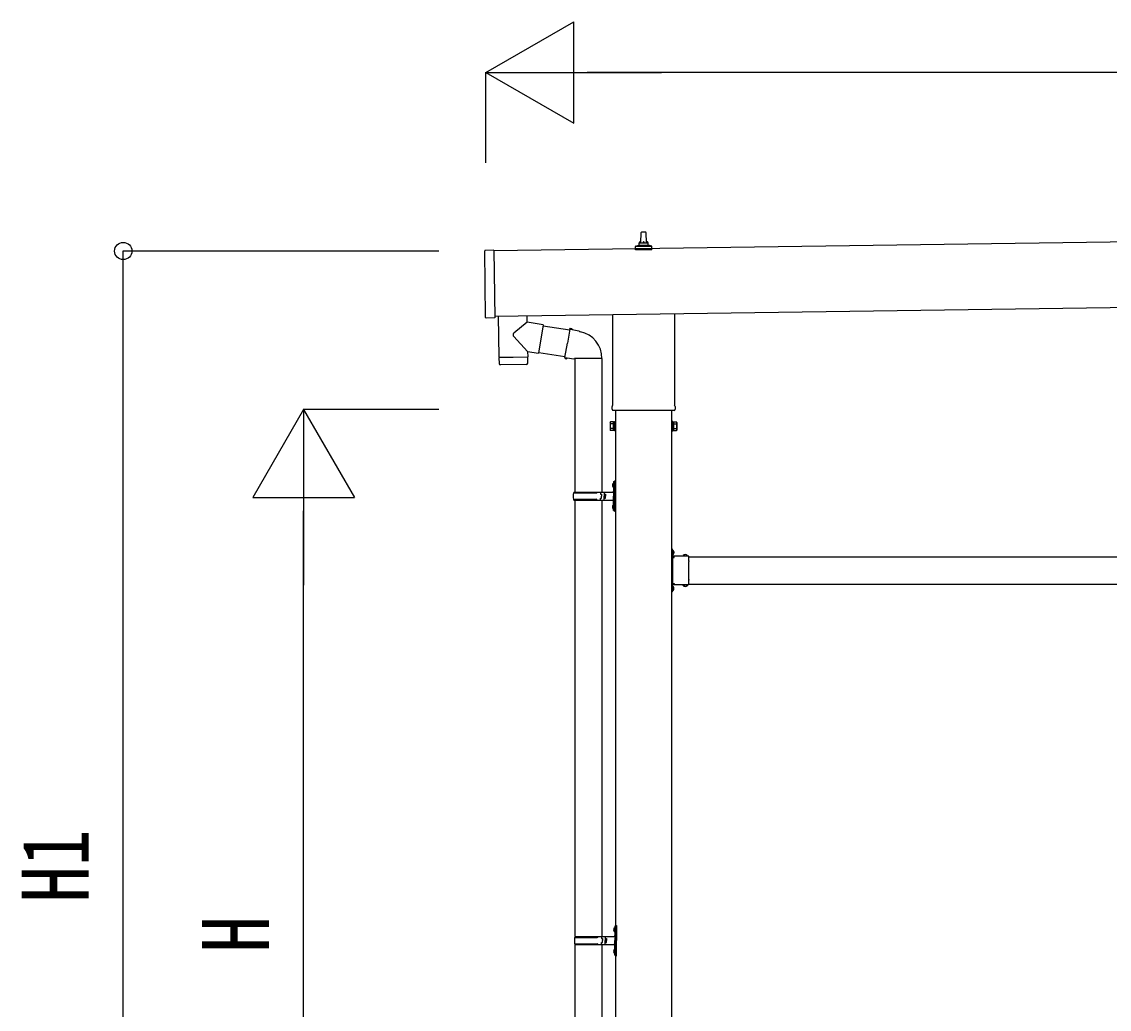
# Model space of a CAD drawing. Units: millimetres, scale not verified. Extents: x -18922 to 18922, y -13365 to 13365.
# Drawn here: x -4775 to -2364, y -2548 to -359 of the extents above; entities that cross this region are included whole.
import ezdxf
from ezdxf.enums import TextEntityAlignment as Align

# ---------------------------------------------------------------- set-up
doc = ezdxf.new("R2010")
doc.units = ezdxf.units.MM
doc.header["$LTSCALE"] = 50
for name, color, linetype in [('0-5_YKK_13', 4, 'Continuous'), ('0-6_YKK_A1', 4, 'Continuous'), ('0-7_YKK_D', 6, 'Continuous')]:
    doc.layers.add(name, color=color, linetype=linetype)
doc.styles.add('ＭＳ ゴシック', font='')
doc.styles.get('ＭＳ ゴシック').set_extended_font_data('MS Gothic')

msp = doc.modelspace()

# ---------------------------------------------------------------- linework, layer by layer
at = {"layer": '0-5_YKK_13'}
for p, q in [((-3402.45, -849.24), (-3401.73, -825.71)), ((-3400.73, -824.74), (-3392.18, -824.74)), ((-3391.18, -825.71), (-3390.45, -849.24)), ((-3746.65, -1014.68), (-3748.76, -866.7)), ((-3728.78, -865.41), (-3747.78, -865.69)), ((-3414.7, -864.74), (-3414.7, -857.03)), ((-3378.2, -864.74), (-3414.7, -864.74)), ((-3414.32, -856.24), (-3378.59, -856.24)), ((-3413.94, -856.05), (-3407.22, -854.42)), ((-3406.84, -854.24), (-3386.07, -854.24)), ((-3406.45, -853.45), (-3406.45, -849.24)), ((-3405.45, -849.24), (-3387.45, -849.24)), ((-3386.45, -853.45), (-3386.45, -849.24)), ((-3378.97, -856.05), (-3385.69, -854.42)), ((-3378.2, -864.74), (-3378.2, -857.03)), ((-3654.51, -1025.09), (-3654.71, -1010.79)), ((-3464.75, -1208.73), (-3464.75, -1008.08)), ((-3328.15, -1006.12), (-3328.15, -1208.73)), ((-3654.51, -1025.09), (-3684.28, -1049.33)), ((-3619.01, -1030.83), (-3654.51, -1025.09)), ((-3619.01, -1030.83), (-3629.17, -1093.71)), ((-3619.3, -1032.65), (-3560.32, -1042.04)), ((-3653.58, -1089.77), (-3684.45, -1056.66)), ((-3560, -1040.23), (-3565.53, -1071.59)), ((-3560, -1040.23), (-3558.86, -1038.24)), ((-3558.86, -1038.24), (-3555.3, -1038.87)), ((-3555.3, -1038.87), (-3554.88, -1041.22)), ((-3540.37, -1044.04), (-3538.68, -1045.67)), ((-3538.68, -1045.67), (-3536.57, -1046.12)), ((-3571.06, -1102.96), (-3565.53, -1071.59)), ((-3717.39, -1103.69), (-3716.98, -1116.74)), ((-3712.9, -1102.63), (-3712.87, -1103.63)), ((-3657.91, -1101.84), (-3657.91, -1102.84)), ((-3653.58, -1089.77), (-3629.17, -1093.71)), ((-3653.58, -1089.77), (-3653.41, -1101.78)), ((-3628.88, -1091.89), (-3570.74, -1101.14)), ((-3571.06, -1102.96), (-3570.67, -1105.21)), ((-3571.06, -1102.96), (-3565.91, -1103.77)), ((-3570.67, -1105.21), (-3567.11, -1105.84)), ((-3567.11, -1105.84), (-3565.91, -1103.77)), ((-3565.91, -1103.77), (-3551.31, -1106.09)), ((-3551.31, -1106.09), (-3549.1, -1105.1)), ((-3488.81, -1105.5), (-3549.99, -1105.5)), ((-3548.95, -1105.5), (-3548.95, -1401.51)), ((-3488.95, -1105.5), (-3488.95, -1401.51)), ((-3656.39, -1118.82), (-3713.93, -1119.65)), ((-3466.45, -1217.5), (-3466.45, -1212)), ((-3328.52, -1221), (-3464.39, -1221)), ((-3326.45, -1212), (-3326.45, -1217.5)), ((-3470.45, -1247), (-3469.69, -1245.69)), ((-3470.45, -1247), (-3470.45, -1264)), ((-3463.45, -1250.59), (-3469.69, -1250.59)), ((-3329.45, -1250.59), (-3323.21, -1250.59)), ((-3322.45, -1247), (-3323.21, -1245.69)), ((-3322.45, -1247), (-3322.45, -1264)), ((-3470.45, -1264), (-3469.69, -1265.31)), ((-3463.45, -1260.41), (-3469.69, -1260.41)), ((-3463.45, -1265.31), (-3469.69, -1265.31)), ((-3460.95, -1264.7), (-3463.45, -1264.7)), ((-3331.95, -1264.7), (-3329.45, -1264.7)), ((-3329.45, -1260.41), (-3323.21, -1260.41)), ((-3329.45, -1265.31), (-3323.21, -1265.31)), ((-3322.45, -1264), (-3323.21, -1265.31)), ((-3465.26, -1384.36), (-3463.21, -1385.36)), ((-3463.99, -1382.36), (-3463.35, -1382.36)), ((-3463.99, -1382.36), (-3463.99, -1390.66)), ((-3463.99, -1390.66), (-3463.35, -1390.66)), ((-3463.35, -1382.36), (-3463.35, -1390.66)), ((-3463.35, -1382.36), (-3462.95, -1382.76)), ((-3463.35, -1390.66), (-3462.95, -1390.26)), ((-3463.21, -1385.36), (-3462.6, -1386.51)), ((-3462.95, -1378.51), (-3459.95, -1377.01)), ((-3462.95, -1378.51), (-3462.95, -1410.51)), ((-3462.95, -1382.76), (-3462.95, -1390.26)), ((-3459.95, -1377.01), (-3459.95, -1410.51)), ((-3459.95, -1377.01), (-3458.95, -1377.01)), ((-3458.95, -1377.01), (-3458.95, -1410.51)), ((-3551.95, -1403.51), (-3501.62, -1403.51)), ((-3551.95, -1417.51), (-3501.62, -1417.51)), ((-3550.95, -1401.51), (-3464.95, -1401.51)), ((-3550.95, -1401.51), (-3550.95, -1403.51)), ((-3550.95, -1419.51), (-3550.95, -1417.51)), ((-3550.95, -1419.51), (-3464.95, -1419.51)), ((-3548.95, -1419.51), (-3548.95, -2387)), ((-3491.95, -1401.51), (-3491.95, -1406.01)), ((-3491.95, -1406.01), (-3489.95, -1406.01)), ((-3491.95, -1419.51), (-3491.95, -1415.01)), ((-3491.95, -1415.01), (-3489.95, -1415.01)), ((-3489.95, -1406.01), (-3489.95, -1410.51)), ((-3489.95, -1415.01), (-3489.95, -1410.51)), ((-3488.95, -1419.51), (-3488.95, -2387)), ((-3488.95, -1419.51), (-3488.95, -1552.98)), ((-3483.95, -1401.51), (-3483.95, -1410.51)), ((-3483.95, -1406.01), (-3480.95, -1406.01)), ((-3483.95, -1419.51), (-3483.95, -1410.51)), ((-3483.95, -1415.01), (-3480.95, -1415.01)), ((-3480.95, -1406.01), (-3480.95, -1410.51)), ((-3480.95, -1415.01), (-3480.95, -1410.51)), ((-3462.95, -1442.51), (-3462.95, -1410.51)), ((-3459.95, -1444.01), (-3459.95, -1410.51)), ((-3458.95, -1444.01), (-3458.95, -1410.51)), ((-3465.26, -1432.36), (-3463.21, -1433.36)), ((-3463.99, -1430.36), (-3463.35, -1430.36)), ((-3463.99, -1430.36), (-3463.99, -1438.66)), ((-3463.99, -1438.66), (-3463.35, -1438.66)), ((-3463.35, -1430.36), (-3463.35, -1438.66)), ((-3463.35, -1430.36), (-3462.95, -1430.76)), ((-3463.35, -1438.66), (-3462.95, -1438.26)), ((-3463.21, -1433.36), (-3462.6, -1434.51)), ((-3462.95, -1430.76), (-3462.95, -1438.26)), ((-3462.95, -1442.51), (-3459.95, -1444.01)), ((-3459.95, -1444.01), (-3458.95, -1444.01)), ((-3332.35, -1528), (-3333.95, -1528)), ((-3333.95, -1532.5), (-3332.35, -1532.5)), ((-3332.35, -1533.5), (-3333.95, -1533.5)), ((-3328.25, -1535.5), (-3333.95, -1535.5)), ((-3332.35, -1537.5), (-3333.95, -1537.5)), ((-3333.95, -1538.5), (-3332.35, -1538.5)), ((-3332.35, -1544.96), (-3332.35, -1528)), ((-3332.35, -1531.47), (-3332.35, -1539.54)), ((-3332.35, -1534.37), (-3329.7, -1533.05)), ((-3332.35, -1536.63), (-3329.7, -1537.95)), ((-3331.49, -1530.77), (-3331.65, -1530.77)), ((-3331.49, -1540.24), (-3331.65, -1540.24)), ((-3308.69, -1542.54), (-3308.69, -1542.7)), ((-3305.08, -1543.4), (-3306.4, -1540.74)), ((-3302.83, -1543.4), (-3301.5, -1540.74)), ((-3299.22, -1542.54), (-3299.22, -1542.7)), ((-3295.95, -1543.4), (-3332.35, -1543.4)), ((-3331.95, -1545), (-3328.95, -1545)), ((-3331.95, -1553.79), (-3331.95, -1547)), ((-3331.95, -1595.79), (-3331.95, -1555.21)), ((-3299.92, -1543.4), (-3307.99, -1543.4)), ((-3295.95, -1553.79), (-3295.95, -1543.4)), ((-3295.95, -1595.79), (-3295.95, -1555.21)), ((-3332.35, -1613.5), (-3333.95, -1613.5)), ((-3332.35, -1623), (-3332.35, -1606.04)), ((-3295.95, -1607.6), (-3332.35, -1607.6)), ((-3332.35, -1611.47), (-3332.35, -1619.54)), ((-3332.35, -1614.37), (-3329.7, -1613.05)), ((-3331.95, -1604), (-3331.95, -1597.21)), ((-3328.95, -1606), (-3331.95, -1606)), ((-3331.49, -1610.77), (-3331.65, -1610.77)), ((-3308.69, -1608.46), (-3308.69, -1608.3)), ((-3299.92, -1607.6), (-3307.99, -1607.6)), ((-3305.08, -1607.6), (-3306.4, -1610.26)), ((-3302.83, -1607.6), (-3301.5, -1610.26)), ((-3299.22, -1608.46), (-3299.22, -1608.3)), ((-3295.95, -1607.6), (-3295.95, -1597.21)), ((-3332.35, -1617.5), (-3333.95, -1617.5)), ((-3332.35, -1623), (-3333.95, -1623)), ((-3332.35, -1616.63), (-3329.7, -1617.95)), ((-3331.49, -1620.24), (-3331.65, -1620.24)), ((-3460.45, -2364), (-3457.45, -2362.5)), ((-3457.45, -2362.5), (-3457.45, -2396)), ((-3457.45, -2362.5), (-3456.45, -2362.5)), ((-3456.45, -2362.5), (-3456.45, -2396)), ((-3548.45, -2387), (-3462.45, -2387)), ((-3548.45, -2387), (-3548.45, -2389)), ((-3489.45, -2387), (-3489.45, -2391.5)), ((-3481.45, -2387), (-3481.45, -2396)), ((-3462.76, -2369.85), (-3460.71, -2370.85)), ((-3461.49, -2367.85), (-3460.85, -2367.85)), ((-3461.49, -2367.85), (-3461.49, -2376.15)), ((-3461.49, -2376.15), (-3460.85, -2376.15)), ((-3460.85, -2367.85), (-3460.85, -2376.15)), ((-3460.85, -2367.85), (-3460.45, -2368.25)), ((-3460.85, -2376.15), (-3460.45, -2375.75)), ((-3460.71, -2370.85), (-3460.1, -2372)), ((-3460.45, -2364), (-3460.45, -2396)), ((-3460.45, -2368.25), (-3460.45, -2375.75)), ((-3549.45, -2389), (-3499.12, -2389)), ((-3549.45, -2403), (-3499.12, -2403)), ((-3548.95, -2404.99), (-3548.95, -3309.5)), ((-3548.45, -2405), (-3548.45, -2403)), ((-3548.45, -2405), (-3462.45, -2405)), ((-3489.45, -2391.5), (-3487.45, -2391.5)), ((-3489.45, -2405), (-3489.45, -2400.5)), ((-3489.45, -2400.5), (-3487.45, -2400.5)), ((-3488.95, -2404.99), (-3488.95, -3309.5)), ((-3487.45, -2391.5), (-3487.45, -2396)), ((-3487.45, -2400.5), (-3487.45, -2396)), ((-3481.45, -2391.5), (-3478.45, -2391.5)), ((-3481.45, -2405), (-3481.45, -2396)), ((-3481.45, -2400.5), (-3478.45, -2400.5)), ((-3478.45, -2391.5), (-3478.45, -2396)), ((-3478.45, -2400.5), (-3478.45, -2396)), ((-3460.45, -2428), (-3460.45, -2396)), ((-3457.45, -2429.5), (-3457.45, -2396)), ((-3456.45, -2429.5), (-3456.45, -2396)), ((-3462.76, -2417.85), (-3460.71, -2418.85)), ((-3461.49, -2415.85), (-3460.85, -2415.85)), ((-3461.49, -2415.85), (-3461.49, -2424.15)), ((-3461.49, -2424.15), (-3460.85, -2424.15)), ((-3460.85, -2415.85), (-3460.85, -2424.15)), ((-3460.85, -2415.85), (-3460.45, -2416.25)), ((-3460.85, -2424.15), (-3460.45, -2423.75)), ((-3460.71, -2418.85), (-3460.1, -2420)), ((-3460.45, -2416.25), (-3460.45, -2423.75)), ((-3460.45, -2428), (-3457.45, -2429.5)), ((-3457.45, -2429.5), (-3456.45, -2429.5))]:
    msp.add_line(p, q, dxfattribs=at)
for points in [[(-3728.78, -865.41), (-3726.64, -1015.4), (-3745.63, -1015.67)], [(-3718.7, -1011.7), (-3717.4, -1102.69), (-3653.41, -1101.78)], [(-3560, -1040.23), (-3554.88, -1041.22), (-3540.37, -1044.04)], [(-3653.44, -1115.83), (-3653.4, -1102.78), (-3717.39, -1103.69)], [(-3463.45, -1265.31), (-3463.45, -1245.69), (-3469.69, -1245.69)], [(-3463.45, -1264.7), (-3463.45, -1246.3), (-3460.95, -1246.3)], [(-3329.45, -1264.7), (-3329.45, -1246.3), (-3331.95, -1246.3)], [(-3329.45, -1265.31), (-3329.45, -1245.69), (-3323.21, -1245.69)], [(-3465.26, -1388.66), (-3463.21, -1387.66), (-3462.6, -1386.51)], [(-3465.26, -1436.66), (-3463.21, -1435.66), (-3462.6, -1434.51)], [(-3333.95, -1543), (-3333.95, -1537), (-3333.95, -1534), (-3333.95, -1528)], [(-3331.95, -1547), (-3328.95, -1547), (-3328.95, -1543.4)], [(-3333.95, -1623), (-3333.95, -1617), (-3333.95, -1614), (-3333.95, -1608)], [(-3331.95, -1604), (-3328.95, -1604), (-3328.95, -1607.6)], [(-3462.76, -2374.15), (-3460.71, -2373.15), (-3460.1, -2372)], [(-3462.76, -2422.15), (-3460.71, -2421.15), (-3460.1, -2420)]]:
    msp.add_lwpolyline(points, dxfattribs=at)
for points in [[(-3460.95, -1266), (-3460.95, -1245), (-3458.95, -1245), (-3458.95, -1266)], [(-3331.95, -1266), (-3331.95, -1245), (-3333.95, -1245), (-3333.95, -1266)]]:
    msp.add_lwpolyline(points, close=True, dxfattribs=at)
for centre, radius, start, end in [((-3400.73, -825.74), 1, 90, 178.60509), ((-3392.18, -825.74), 1, 1.39491, 90), ((-3747.76, -866.69), 1, 90.81845, 180.81845), ((-3413.7, -857.03), 1, 103.62699, 180), ((-3407.45, -853.45), 1, 283.62699, 0), ((-3402.37, -849.87), 4.13, 90, 171.17633), ((-3405.45, -850.24), 1, 90, 180), ((-3393.12, -849.24), 4.83, 133.60282, 180), ((-3399.79, -849.24), 4.83, 0, 46.39718), ((-3390.54, -849.87), 4.13, 8.82367, 90), ((-3387.45, -850.24), 1, 0, 90), ((-3385.45, -853.45), 1, 180, 256.37301), ((-3379.2, -857.03), 1, 0, 76.37301), ((-3745.65, -1014.67), 1, 180.81845, 270.81845), ((-3680.97, -1053.08), 5, 131.47396, 225.79244), ((-3549.1, -1105.1), 60.3, 359.62495, 78), ((-3713.98, -1116.65), 3, 181.81845, 270.86677), ((-3656.44, -1115.83), 3, 270.81845, 359.81845), ((-3462.45, -1212), 4, 125.09963, 180), ((-3462.45, -1217.5), 4, 180, 194.47751), ((-3462.45, -1217.5), 4, 194.47751, 241.04498), ((-3330.45, -1217.5), 4, 298.95502, 345.52249), ((-3330.45, -1212), 4, 0, 54.90037), ((-3330.45, -1217.5), 4, 345.52249, 0), ((-3466.11, -1248.14), 4.34, 145.61575, 214.38425), ((-3454.21, -1255.5), 16.24, 162.41205, 197.58795), ((-3326.8, -1248.14), 4.34, 325.61575, 34.38425), ((-3338.69, -1255.5), 16.24, 342.41205, 17.58795), ((-3466.11, -1262.86), 4.34, 145.61575, 214.38425), ((-3326.8, -1262.86), 4.34, 325.61575, 34.38425), ((-3459.66, -1386.51), 6, 136.21765, 223.78235), ((-3503.2, -1410.51), 49.25, 171.82876, 180.00002), ((-3503.2, -1410.51), 49.25, 180.00002, 188.17127), ((-3501.62, -1401.51), 2, 270, 359.99998), ((-3501.62, -1419.51), 2, 0.00005, 90.00004), ((-3464.95, -1399.51), 2, 270, 359.99998), ((-3464.95, -1421.51), 2, 0.00005, 90.00004), ((-3459.66, -1434.51), 6, 136.21765, 223.78235), ((-3331.95, -1543), 2, 180, 270), ((-3331.65, -1531.47), 0.7, 90, 180), ((-3331.65, -1539.54), 0.7, 180, 270), ((-3331.49, -1531.63), 0.862, 39.12355, 90), ((-3331.49, -1539.37), 0.862, 270, 320.87645), ((-3336.25, -1535.5), 7, 0, 39.12355), ((-3336.25, -1535.5), 7, 320.87645, 0), ((-3307.83, -1542.54), 0.862, 129.12355, 180), ((-3307.99, -1542.7), 0.7, 180, 270), ((-3303.95, -1547.3), 7, 90, 129.12355), ((-3303.95, -1547.3), 7, 50.87645, 90), ((-3299.92, -1542.7), 0.7, 270, 0), ((-3300.08, -1542.54), 0.862, 0, 50.87645), ((-3332.65, -1554.5), 1, 314.427, 45.573), ((-3295.25, -1554.5), 1, 134.427, 225.573), ((-3331.95, -1608), 2, 90, 180), ((-3331.65, -1611.47), 0.7, 90, 180), ((-3332.65, -1596.5), 1, 314.427, 45.573), ((-3331.49, -1611.63), 0.862, 39.12355, 90), ((-3336.25, -1615.5), 7, 0, 39.12355), ((-3336.25, -1615.5), 7, 320.87645, 0), ((-3307.99, -1608.3), 0.7, 90, 180), ((-3307.83, -1608.46), 0.862, 180, 230.87645), ((-3303.95, -1603.7), 7, 230.87645, 270), ((-3303.95, -1603.7), 7, 270, 309.12355), ((-3299.92, -1608.3), 0.7, 0, 90), ((-3300.08, -1608.46), 0.862, 309.12355, 0), ((-3295.25, -1596.5), 1, 134.427, 225.573), ((-3331.65, -1619.54), 0.7, 180, 270), ((-3331.49, -1619.37), 0.862, 270, 320.87645), ((-3499.12, -2387), 2, 270, 359.99998), ((-3457.16, -2372), 6, 136.21765, 223.78235), ((-3462.45, -2385), 2, 270, 359.99998), ((-3500.7, -2396), 49.25, 171.82876, 180.00002), ((-3500.7, -2396), 49.25, 180.00002, 188.17127), ((-3499.12, -2405), 2, 0.00005, 90.00004), ((-3462.45, -2407), 2, 0.00005, 90.00004), ((-3457.16, -2420), 6, 136.21765, 223.78235)]:
    msp.add_arc(centre, radius, start, end, dxfattribs=at)
at = {"layer": '0-6_YKK_A1'}
for p, q in [((1658.28, -789.9), (-3728.76, -866.83)), ((-3726.69, -1011.82), (1660.35, -934.86)), ((-3458.95, -1221), (-3458.95, -4018.5)), ((-3333.95, -4018.5), (-3333.95, -1221)), ((-3295.95, -1545.5), (-496.95, -1545.5)), ((-3328.95, -1605.5), (-3333.45, -1605.5)), ((-3295.95, -1605.5), (-496.95, -1605.5))]:
    msp.add_line(p, q, dxfattribs=at)
msp.add_lwpolyline([(-3328.95, -1545.5), (-3333.45, -1545.5), (-3333.45, -1605.5)], dxfattribs=at)
at = {"layer": '0-7_YKK_D'}
for p, q in [((-3746.26, -471.32), (-3551.4, -358.82)), ((-3551.4, -583.82), (-3551.4, -358.82)), ((-3746.26, -671.32), (-3746.26, -470.32)), ((-3746.26, -471.32), (-3551.4, -583.82)), ((-3746.26, -471.32), (-3356.54, -471.32)), ((2720.18, -471.32), (-3521.26, -471.32)), ((-3850.19, -867.14), (-4551.19, -867.14)), ((-4550.19, -3518.5), (-4550.19, -867.14)), ((-4150.19, -1218.5), (-4262.69, -1413.36)), ((-3850.19, -1218.5), (-4151.19, -1218.5)), ((-4150.19, -1218.5), (-4037.69, -1413.36)), ((-4150.19, -1218.5), (-4150.19, -1608.21)), ((-4262.69, -1413.36), (-4037.69, -1413.36)), ((-4150.19, -3293.5), (-4150.19, -1443.5))]:
    msp.add_line(p, q, dxfattribs=at)
msp.add_circle((-4550.19, -867.14), 19.12, dxfattribs=at)

# ---------------------------------------------------------------- texts
at = {"layer": '0-7_YKK_D', "style": 'ＭＳ ゴシック', "width": 0.8}
for s, p in [('H1', (-4582.19, -2311.62)), ('H', (-4182.19, -2422.5))]:
    msp.add_text(s, height=148.5, rotation=90, dxfattribs=at).set_placement(p, align=Align.BOTTOM_LEFT)

doc.saveas('drawing.dxf')
